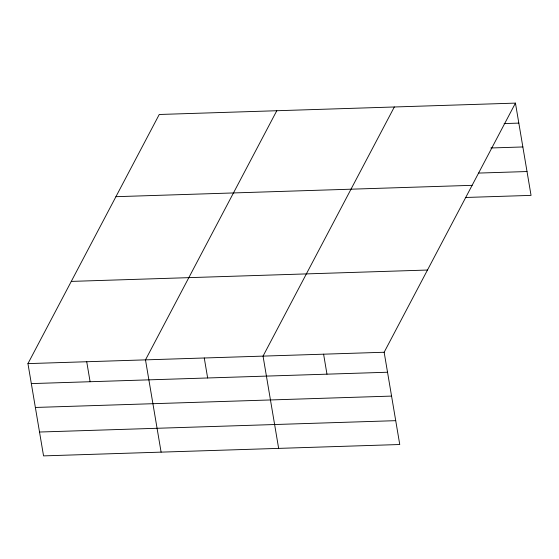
<?xml version="1.0" encoding="UTF-8"?>
<svg xmlns="http://www.w3.org/2000/svg" width="559" height="559" viewBox="0 0 559 559"><rect width="100%" height="100%" fill="white"/><g stroke="black" fill="none" stroke-linecap="round" stroke-linejoin="round"><path stroke-width="0.84" d="M515.447 103.115L384.152 352.254L399.755 444.517L43.553 455.885L27.95 363.616L159.245 114.483L515.447 103.115L531.05 195.384L465.305 197.481M276.789 110.731L145.494 359.863L161.104 452.133M394.333 106.979L263.044 356.111L278.648 448.381M504.12 123.574L518.822 123.106M490.851 147.981L522.861 146.954M478.574 173.08L527.018 171.536M115.916 196.691L472.117 185.329M71.279 281.401L427.474 270.039M27.95 363.616L384.152 352.254M31.332 383.6L387.534 372.238M35.364 407.455L391.566 396.093M39.521 432.03L395.723 420.668M323.598 354.182L326.973 374.167M204.266 357.991L207.648 377.975M86.722 361.736L90.104 381.727"/></g></svg>
